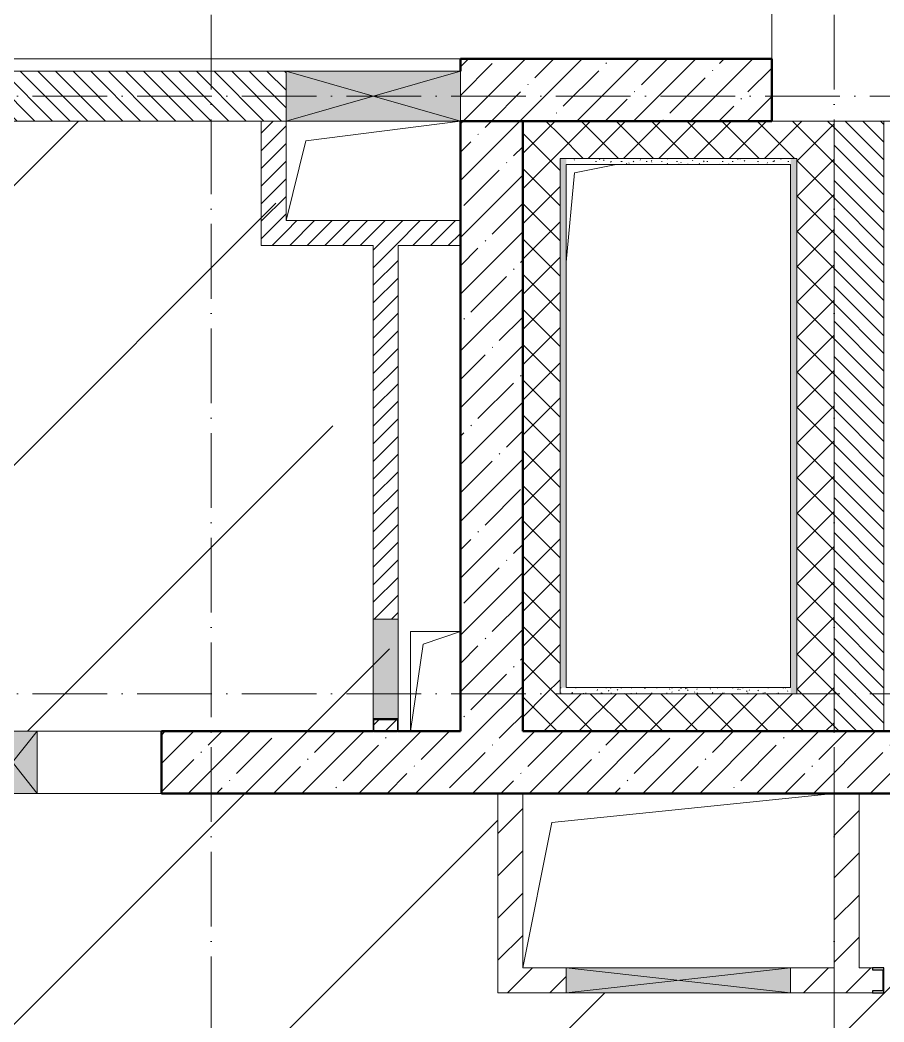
# Model space of a CAD drawing. Header units: millimetres. Extents: x -17017 to 628417, y -109036 to 199237.
# Drawn here: x 337503 to 340971, y -20600 to -16577 of the extents above; entities that cross this region are included whole.
import ezdxf

# ---------------------------------------------------------------- set-up
doc = ezdxf.new("R2010")
doc.units = ezdxf.units.MM
doc.linetypes.add('50_200_ШТРИХ_1Т_ш5_п1_п1_', pattern=[700, 500, -100, 0, -100])
for name, color, linetype, lineweight in [('A-DETL-GENF-OTLN', 7, 'Continuous', 9), ('A-FLOR-____-OTLN', 7, 'Continuous', 9), ('A-GENM-____-MCUT', 7, 'Continuous', 25), ('A-GENM-____-OTLN', 7, 'Continuous', 9), ('A-GENM-____-OTLN-1', 7, 'Continuous', 25), ('A-GLAZ-____-OTLN', 7, 'Continuous', 9), ('A-WALL-____-MCUT', 7, 'Continuous', 13), ('A-WALL-____-MCUT-1', 7, 'Continuous', 9), ('A-WALL-____-MCUT-2', 7, 'Continuous', 50), ('A-WALL-____-OTLN', 7, 'Continuous', 9), ('A-WALL-____-PATT-1', 7, 'Continuous', 9), ('A-WALL-FNSH-MCUT-1', 7, 'Continuous', 9), ('S-COLS-____-OTLN', 7, 'Continuous', 9), ('S-GRID-____-OTLN-1', 7, '50_200_ШТРИХ_1Т_ш5_п1_п1_', 9), ('стяжа', 7, 'Continuous', 30)]:
    doc.layers.add(name, color=color, linetype=linetype, lineweight=lineweight)
doc.layers.add('A-GLAZ-____-OTLN-1', color=7, linetype='Continuous', lineweight=9, true_color=0xc0c0c0)
doc.layers.add('A-WALL-____-PATT-2', color=7, linetype='Continuous', lineweight=9, true_color=0x787878)
pattern_1 = [(135, (283770.707, -86863.456), (-35.35534, -35.35534), [])]
pattern_2 = [(45, (283770.7, -86863.46), (-114.04925, 114.04925), []), (45, (283884.76, -86863.46), (-114.04925, 114.04925), [201.612, -40.322, 3.353, -36.97])]
pattern_3 = [(45, (283770.707, -86863.456), (-35.35534, 35.35534), [])]
pattern_4 = [(0, (283770.707, -86863.456), (81.28, 20.32), [3.353, -57.607, 3.353, -57.607, -325.12]), (0, (283770.707, -86863.456), (81.28, 20.32), [-121.92, 3.353, -118.567, 3.353, -57.607, -142.24]), (0, (283770.707, -86863.456), (81.28, 20.32), [-304.8, 3.353, -37.287, 3.353, -98.247]), (120, (283801.187, -86853.296), (-58.237636, 60.230545), [3.353, -57.607, 3.353, -57.607, -325.12]), (120, (283801.187, -86853.296), (-58.237636, 60.230545), [-121.92, 3.353, -118.567, 3.353, -57.607, -142.24]), (120, (283801.187, -86853.296), (-58.237636, 60.230545), [-304.8, 3.353, -37.287, 3.353, -98.247]), (240, (283811.347, -86812.656), (-23.042364, -80.550545), [3.353, -57.607, 3.353, -57.607, -325.12]), (240, (283811.347, -86812.656), (-23.042364, -80.550545), [-121.92, 3.353, -118.567, 3.353, -57.607, -142.24]), (240, (283811.347, -86812.656), (-23.042364, -80.550545), [-304.8, 3.353, -37.287, 3.353, -98.247])]
pattern_5 = [(45, (283770.71, -86863.46), (-70.71068, 70.71068), []), (135, (283770.71, -86863.46), (-70.71068, -70.71068), [])]
pattern_6 = [(45, (283770.71, -86863.46), (-84.85281, 84.85281), [])]

# ---------------------------------------------------------------- blocks, each defined once
blk = doc.blocks.new('BSC_Колонна _Прямоугольная - 500х800-V86-АР1_План отверстий 3 этажа в осях 1-64_Ю-ЯЯ')
at = {"layer": 'S-COLS-____-OTLN'}
for p, q in [((-250, 400), (-200, 400)), ((-250, -400), (-250, 200)), ((250, 150), (250, -400)), ((250, -400), (-250, -400))]:
    blk.add_line(p, q, dxfattribs=at)
blk = doc.blocks.new('AR_Отверстие Ниша - Лючок-32404922-АР1_План отверстий 3 этажа в осях 1-64_Ю-ЯЯ')
at = {"layer": 'A-GLAZ-____-OTLN'}
blk.add_hatch(color=256, dxfattribs=at).paths.add_polyline_path([(200, -50), (200, 50), (-200, 50), (-200, -50)], flags=0)
for p, q in [((200, 50), (-200, 50)), ((-200, 50), (-200, -50)), ((-200, -50), (200, -50))]:
    blk.add_line(p, q, dxfattribs=at)
blk = doc.blocks.new('154_Фахверк_СКБ_Швеллер - Тип_100_3960_зеркало-29769493-АР1_План отверстий 3 этажа в осях 1-64_Ю-ЯЯ')
at = {"layer": 'A-GENM-____-MCUT'}
for p, q in [((175, 50), (125, 50)), ((125, 50), (125, -50)), ((128, 47), (175, 47)), ((128, -47), (128, 47)), ((175, 47), (175, 50)), ((125, -50), (175, -50)), ((175, -47), (128, -47)), ((175, -50), (175, -47))]:
    blk.add_line(p, q, dxfattribs=at)
blk = doc.blocks.new('AR_Отверстие прямоугольное _в плите_ - AR_Отверстие прямоугольное _в плите_-V173-АР1_План отверстий 3 этажа в осях 1-64_Ю-ЯЯ')
at = {"layer": 'A-GENM-____-OTLN'}
for p, q in [((100, 200), (-100, 200)), ((-100, 200), (-100, -200)), ((-50, 150), (100, 200)), ((-100, -200), (-50, 150))]:
    blk.add_line(p, q, dxfattribs=at)
blk = doc.blocks.new('AR_Отверстие прямоугольное _в плите_ - AR_Отверстие прямоугольное _в плите_-30552516-АР1_План отверстий 3 этажа в осях 1-64_Ю-ЯЯ')
at = {"layer": 'A-GENM-____-OTLN'}
for p, q in [((-416.7, 1016.7), (-250, 1050)), ((-450, 658), (-416.7, 1016.7))]:
    blk.add_line(p, q, dxfattribs=at)
blk = doc.blocks.new('AR_Отверстие прямоугольное _в плите_ - AR_Отверстие прямоугольное _в плите_-30552779-АР1_План отверстий 3 этажа в осях 1-64_Ю-ЯЯ')
at = {"layer": 'A-GENM-____-OTLN'}
for p, q in [((-508.3, 233.3), (625, 350)), ((-625, -350), (-508.3, 233.3))]:
    blk.add_line(p, q, dxfattribs=at)
blk = doc.blocks.new('AR_Отверстие прямоугольное _в плите_ - AR_Отверстие прямоугольное _в плите_-30552525-АР1_План отверстий 3 этажа в осях 1-64_Ю-ЯЯ')
at = {"layer": 'A-GENM-____-OTLN'}
for p, q in [((-270, 120), (350, 200)), ((-350, -200), (-270, 120))]:
    blk.add_line(p, q, dxfattribs=at)
blk = doc.blocks.new('AR_Отверстие прямоугольное _в стене__БезПР - AR_Отверстие прямоугольное _в стене__БезПР-30578456-АР1_План отверстий 3 этажа в осях 1-64_Ю-ЯЯ')
at = {"layer": 'A-GLAZ-____-OTLN-1'}
blk.add_hatch(color=256, dxfattribs=at).paths.add_polyline_path([(100, -125), (100, 125), (-100, 125), (-100, -125)], flags=0)
at = {"layer": 'A-DETL-GENF-OTLN'}
for p, q in [((-100, -125), (-100, 125)), ((-100, 125), (100, 125)), ((100, 125), (-100, -125)), ((-100, 125), (100, -125)), ((100, 125), (-100, 125)), ((-100, 125), (-100, -125)), ((100, 125), (100, -125)), ((100, -125), (100, 125)), ((100, -125), (-100, -125)), ((-100, -125), (100, -125))]:
    blk.add_line(p, q, dxfattribs=at)
at = {"layer": 'A-GLAZ-____-OTLN'}
blk.add_line((100, 125), (-100, 125), dxfattribs=at)
blk = doc.blocks.new('154_Стойка_СКБ_Швеллер - СМ-2180_100-28318692-АР1_План отверстий 3 этажа в осях 1-64_Ю-ЯЯ')
at = {"layer": 'A-GENM-____-MCUT'}
for p, q in [((171, 50), (125, 50)), ((125, 50), (125, -50)), ((129.5, 42.4), (171, 42.4)), ((129.5, -42.4), (129.5, 42.4)), ((171, 42.4), (171, 50)), ((125, -50), (171, -50)), ((171, -42.4), (129.5, -42.4)), ((171, -50), (171, -42.4))]:
    blk.add_line(p, q, dxfattribs=at)
blk = doc.blocks.new('AR_Отверстие прямоугольное _в стене__БезПР - AR_Отверстие прямоугольное _в стене__БезПР-36428360-АР1_План отверстий 3 этажа в осях 1-64_Ю-ЯЯ')
at = {"layer": 'A-GLAZ-____-OTLN'}
blk.add_hatch(color=256, dxfattribs=at).paths.add_polyline_path([(450, -50), (450, 50), (-450, 50), (-450, -50), (169.8, -50)], flags=0)
at = {"layer": 'A-DETL-GENF-OTLN'}
for p, q in [((-450, -50), (-450, 50)), ((-450, 50), (450, 50)), ((450, 50), (-450, -50)), ((-450, 50), (450, -50)), ((450, 50), (-450, 50)), ((-450, 50), (-450, -50)), ((450, 50), (450, -50)), ((450, -50), (450, 50)), ((450, -50), (-450, -50)), ((-450, -50), (450, -50))]:
    blk.add_line(p, q, dxfattribs=at)
at = {"layer": 'A-GLAZ-____-OTLN'}
blk.add_line((450, 50), (-450, 50), dxfattribs=at)
blk = doc.blocks.new('AR_Отверстие прямоугольное _в стене__БезПР - AR_Отверстие прямоугольное _в стене__БезПР-36428394-АР1_План отверстий 3 этажа в осях 1-64_Ю-ЯЯ')
at = {"layer": 'A-GLAZ-____-OTLN'}
blk.add_hatch(color=256, dxfattribs=at).paths.add_polyline_path([(350, -100), (350, 100), (-350, 100), (-350, -100)], flags=0)
at = {"layer": 'A-DETL-GENF-OTLN'}
for p, q in [((-350, -100), (-350, 100)), ((-350, 100), (350, 100)), ((350, 100), (-350, -100)), ((-350, 100), (350, -100)), ((350, 100), (-350, 100)), ((-350, 100), (-350, -100)), ((350, 100), (350, -100)), ((350, -100), (350, 100)), ((350, -100), (-350, -100)), ((-350, -100), (350, -100))]:
    blk.add_line(p, q, dxfattribs=at)
at = {"layer": 'A-GLAZ-____-OTLN'}
blk.add_line((350, 100), (-350, 100), dxfattribs=at)
blk = doc.blocks.new('3эт')
at = {"layer": 'S-GRID-____-OTLN-1', "color": 251, "ltscale": 0.6, "true_color": 0x636466}
for p, q in [((338270.7, 4029.4), (338270.7, -33971.9)), ((340770.7, 4029.4), (340770.7, -33971.9)), ((387845.1, -16882.4), (333012.7, -16882.4)), ((387845.1, -19282.4), (279101.9, -19282.4))]:
    blk.add_line(p, q, dxfattribs=at)

msp = doc.modelspace()

# ---------------------------------------------------------------- hatches: boundary and pattern name
at = {"layer": 'A-WALL-____-PATT-1'}
h = msp.add_hatch(dxfattribs=at)
h.set_pattern_fill('FP_12', color=256, style=0, pattern_type=2)
h.set_pattern_definition(pattern_2)
h.paths.add_polyline_path([(339270.7, -16982.4), (340520.7, -16982.4), (340520.7, -16732.4), (339270.7, -16732.4), (339270.7, -16782.4)], flags=0)
h = msp.add_hatch(dxfattribs=at)
h.set_pattern_fill('FP_9', color=256, style=0, pattern_type=2)
h.set_pattern_definition(pattern_1)
h.paths.add_polyline_path([(338570.7, -16982.4), (338570.7, -16782.4), (334770.7, -16782.4), (334770.7, -16982.4), (338548.1, -16982.4)], flags=0)
h = msp.add_hatch(dxfattribs=at)
h.set_pattern_fill('FP_8', color=256, style=0, pattern_type=2)
h.set_pattern_definition(pattern_3)
h.paths.add_polyline_path([(338470.7, -17482.4), (338570.7, -17482.4), (338570.7, -16982.4), (338470.7, -16982.4)], flags=0)
h = msp.add_hatch(dxfattribs=at)
h.set_pattern_fill('FP_12', color=256, style=0, pattern_type=2)
h.set_pattern_definition(pattern_2)
h.paths.add_polyline_path([(339270.7, -19432.4), (339520.7, -19432.4), (339520.7, -16982.4), (339270.7, -16982.4), (339270.7, -18338.6)], flags=0)
h = msp.add_hatch(dxfattribs=at)
h.set_pattern_fill('FP_4', color=256, style=0, pattern_type=2)
h.set_pattern_definition(pattern_5)
h.paths.add_polyline_path([(339670.7, -19282.4), (339670.7, -16982.4), (339520.7, -16982.4), (339520.7, -19282.4)], flags=0)
h = msp.add_hatch(dxfattribs=at)
h.set_pattern_fill('FP_4', color=256, style=0, pattern_type=2)
h.set_pattern_definition(pattern_5)
h.paths.add_polyline_path([(339695.7, -17132.4), (340620.7, -17132.4), (340620.7, -16982.4), (339670.7, -16982.4), (339670.7, -17132.4)], flags=0)
h = msp.add_hatch(dxfattribs=at)
h.set_pattern_fill('FP_4', color=256, style=0, pattern_type=2)
h.set_pattern_definition(pattern_5)
h.paths.add_polyline_path([(340620.7, -19432.4), (340770.7, -19432.4), (340770.7, -16982.4), (340620.7, -16982.4), (340620.7, -19282.4)], flags=0)
h = msp.add_hatch(dxfattribs=at)
h.set_pattern_fill('FP_9', color=256, style=0, pattern_type=2)
h.set_pattern_definition(pattern_1)
h.paths.add_polyline_path([(340970.7, -19432.4), (340970.7, -16982.4), (340770.7, -16982.4), (340770.7, -19432.4)], flags=0)
h = msp.add_hatch(dxfattribs=at)
h.set_pattern_fill('FP_8', color=256, style=0, pattern_type=2)
h.set_pattern_definition(pattern_3)
h.paths.add_polyline_path([(339020.7, -17482.4), (339270.7, -17482.4), (339270.7, -17382.4), (338570.7, -17382.4), (338570.7, -17482.4), (338920.7, -17482.4)], flags=0)
h = msp.add_hatch(dxfattribs=at)
h.set_pattern_fill('FP_8', color=256, style=0, pattern_type=2)
h.set_pattern_definition(pattern_3)
h.paths.add_polyline_path([(339017.7, -19432.4), (339017.7, -19385.4), (338923.7, -19385.4), (338923.7, -19432.4), (338970.7, -19432.4)], flags=0)
h.paths.add_polyline_path([(339020.7, -18982.4), (339020.7, -17482.4), (338920.7, -17482.4), (338920.7, -18982.4)], flags=0)
h = msp.add_hatch(dxfattribs=at)
h.set_pattern_fill('FP_4', color=256, style=0, pattern_type=2)
h.set_pattern_definition(pattern_5)
h.paths.add_polyline_path([(340595.7, -19432.4), (340620.7, -19432.4), (340620.7, -19282.4), (339520.7, -19282.4), (339520.7, -19432.4), (340315.5, -19432.4)], flags=0)
h = msp.add_hatch(dxfattribs=at)
h.set_pattern_fill('FP_12', color=256, style=0, pattern_type=2)
h.set_pattern_definition(pattern_2)
h.paths.add_polyline_path([(346767.7, -19682.4), (347020.7, -19682.4), (347020.7, -19432.4), (345720.7, -19432.4), (345720.7, -19682.4)], flags=0)
h.paths.add_polyline_path([(344720.7, -19682.4), (344720.7, -19432.4), (343720.7, -19432.4), (343720.7, -19682.4), (343850.5, -19682.4)], flags=0)
h.paths.add_polyline_path([(342083, -19682.4), (342570.7, -19682.4), (342570.7, -19432.4), (338070.7, -19432.4), (338070.7, -19682.4), (341199.3, -19682.4)], flags=0)
h.paths.add_polyline_path([(336470.7, -19682.4), (336920.7, -19682.4), (336920.7, -19432.4), (334220.7, -19432.4), (334220.7, -19682.4), (335220.7, -19682.4)], flags=0)
h = msp.add_hatch(dxfattribs=at)
h.set_pattern_fill('FP_7', color=256, style=0, pattern_type=2)
h.set_pattern_definition(pattern_6)
h.paths.add_polyline_path([(339520.7, -20482.4), (339520.7, -19682.4), (339420.7, -19682.4), (339420.7, -20482.4)], flags=0)
h = msp.add_hatch(dxfattribs=at)
h.set_pattern_fill('FP_7', color=256, style=0, pattern_type=2)
h.set_pattern_definition(pattern_6)
h.paths.add_polyline_path([(340870.7, -20382.4), (340870.7, -19682.4), (340770.7, -19682.4), (340770.7, -20382.4)], flags=0)
h = msp.add_hatch(dxfattribs=at)
h.set_pattern_fill('FP_7', color=256, style=0, pattern_type=2)
h.set_pattern_definition(pattern_6)
h.paths.add_polyline_path([(339695.7, -20482.4), (339695.7, -20382.4), (339520.7, -20382.4), (339520.7, -20482.4)], flags=0)
h.paths.add_polyline_path([(341716.7, -20482.4), (341870.7, -20482.4), (341870.7, -20382.4), (341716.7, -20382.4), (341716.7, -20390), (341675.2, -20390), (341675.2, -20474.8), (341716.7, -20474.8)], flags=0)
h.paths.add_polyline_path([(340595.7, -20482.4), (340924.7, -20482.4), (340924.7, -20474.8), (340966.2, -20474.8), (340966.2, -20390), (340924.7, -20390), (340924.7, -20382.4), (340595.7, -20382.4), (340595.7, -20474.8)], flags=0)
at = {"layer": 'A-WALL-____-PATT-2'}
h = msp.add_hatch(dxfattribs=at)
h.set_pattern_fill('FP_155', color=256, style=0, pattern_type=2)
h.set_pattern_definition(pattern_4)
h.paths.add_polyline_path([(339670.7, -19257.4), (339695.7, -19257.4), (339695.7, -17132.4), (339670.7, -17132.4), (339670.7, -18338.6)], flags=0)
h = msp.add_hatch(dxfattribs=at)
h.set_pattern_fill('FP_155', color=256, style=0, pattern_type=2)
h.set_pattern_definition(pattern_4)
h.paths.add_polyline_path([(339695.7, -17157.4), (340595.7, -17157.4), (340595.7, -17132.4), (339695.7, -17132.4)], flags=0)
h = msp.add_hatch(dxfattribs=at)
h.set_pattern_fill('FP_155', color=256, style=0, pattern_type=2)
h.set_pattern_definition(pattern_4)
h.paths.add_polyline_path([(340595.7, -19282.4), (340620.7, -19282.4), (340620.7, -17132.4), (340595.7, -17132.4), (340595.7, -19257.4)], flags=0)
h = msp.add_hatch(dxfattribs=at)
h.set_pattern_fill('FP_155', color=256, style=0, pattern_type=2)
h.set_pattern_definition(pattern_4)
h.paths.add_polyline_path([(340595.7, -19282.4), (340595.7, -19257.4), (339670.7, -19257.4), (339670.7, -19282.4), (340315.5, -19282.4)], flags=0)
at = {"layer": 'стяжа'}
h = msp.add_hatch(dxfattribs=at)
h.set_pattern_fill('ANSI31', color=5, scale=250)
h.paths.add_polyline_path([(358476.4, -20282.4), (358210.7, -20282.4), (358210.7, -19682.4), (357970.7, -19682.4), (357970.7, -19182.4), (358270.7, -19182.4), (358270.7, -16982.4), (357670.7, -16982.4), (357670.7, -16732.4), (352970.7, -16732.4), (352970.7, -16982.4), (352470.7, -16982.4), (352270.7, -16982.4), (352270.7, -17432.4), (352150.7, -17432.4), (352124.7, -17432.7), (352124.7, -17438.4), (351576.7, -17438.4), (350670.7, -17432.4), (350670.7, -16982.4), (348020.7, -16982.4), (348020.7, -17482.4), (347520.7, -17482.4), (347520.7, -19182.4), (348020.7, -19182.4), (348020.7, -19682.4), (347520.7, -19682.4), (347020.7, -19682.4), (345720.7, -19682.4), (344720.7, -19682.4), (343720.7, -19682.4), (343222.1, -19682.4), (343022.1, -19682.4), (342570.7, -19682.4), (340870.7, -19682.4), (340870.7, -20382.4), (340924.7, -20382.4), (340970.7, -20382.4), (340970.7, -20482.4), (341670.7, -20482.4), (341670.7, -20474.8), (341716.7, -20474.8), (341716.7, -20482.4), (341670.7, -20482.4), (340970.7, -20482.4), (340924.7, -20482.4), (340595.7, -20482.4), (339695.7, -20482.4), (339420.7, -20482.4), (339420.7, -19682.4), (338070.7, -19682.4), (337572.1, -19682.4), (337372.1, -19682.4), (336920.7, -19682.4), (336570.7, -19682.4), (336570.7, -20282.4), (336470.7, -20282.4), (336420.7, -20282.4), (335320.7, -20282.4), (335020.7, -20282.4), (334070.7, -20282.4), (333970.7, -20282.4), (333970.7, -19682.4), (333970.7, -19432.4), (333770.7, -19432.4), (333770.7, -19332.4), (331320.7, -19332.4), (329520.7, -19332.4), (329520.7, -19082.4), (329020.7, -19082.4), (328970.7, -19082.4), (328120.7, -19082.4), (328120.7, -19332.4), (328670.7, -19332.4), (328670.7, -19432.4), (328470.7, -19432.4), (328470.7, -19332.4), (328120.7, -19332.4), (326320.7, -19332.4), (326320.7, -19682.4), (325720.7, -19682.4), (325720.7, -19432.4), (325520.7, -19432.4), (325520.7, -19332.4), (324995.7, -19332.4), (324995.7, -19338.4), (324920.7, -19338.4), (324920.7, -19332.4), (323120.7, -19332.4), (323120.7, -19338.4), (323020.7, -19338.4), (323020.7, -19682.4), (322420.7, -19682.4), (322420.7, -19432.4), (322220.7, -19432.4), (322220.7, -19332.4), (321795.7, -19332.4), (321795.7, -19338.4), (321720.7, -19338.4), (319920.7, -19332.4), (319920.7, -19338.4), (319770.7, -19338.4), (319770.7, -19682.4), (319170.7, -19682.4), (319170.7, -19432.4), (318970.7, -19432.4), (318970.7, -19332.4), (318595.7, -19332.4), (318595.7, -19338.4), (318520.7, -19338.4), (316720.7, -19332.4), (316720.7, -19338.4), (316645.7, -19338.4), (316170.7, -19332.4), (316170.7, -19682.4), (315570.7, -19682.4), (315570.7, -19332.4), (315395.7, -19332.4), (315395.7, -19338.4), (315320.7, -19338.4), (313520.7, -19332.4), (313520.7, -19338.4), (313445.7, -19338.4), (313220.7, -19335.2), (313220.7, -19432.4), (313020.7, -19432.4), (313020.7, -19682.4), (312420.7, -19682.4), (312420.7, -19432.4), (312218.2, -19432.4), (312218.2, -19338.4), (312120.7, -19338.4), (310320.7, -19332.4), (310320.7, -19338.4), (310245.7, -19338.4), (307470.7, -19332.4), (307470.7, -19682.4), (306870.7, -19682.4), (306870.7, -19382.4), (306770.7, -19382.4), (306770.7, -19182.4), (302070.7, -19182.4), (302070.7, -19382.4), (301970.7, -19382.4), (301970.7, -19682.4), (301470.7, -19682.4), (301470.7, -19382.4), (301370.7, -19382.4), (301370.7, -19182.4), (297370.7, -19182.4), (297370.7, -19382.4), (297270.7, -19382.4), (297270.7, -19682.4), (296770.7, -19682.4), (296770.7, -19382.4), (296670.7, -19382.4), (296670.7, -19182.4), (293770.7, -19182.4), (293770.7, -19382.4), (293670.7, -19382.4), (293670.7, -19682.4), (293170.7, -19682.4), (293170.7, -19382.4), (293070.7, -19382.4), (293070.7, -19182.4), (291970.7, -19182.4), (291970.7, -19382.4), (291170.7, -19382.4), (291170.7, -18582.4), (291370.7, -18582.4), (291370.7, -12832.4), (291170.7, -12832.4), (291170.7, -12232.4), (291170.7, -12032.4), (291370.7, -12032.4), (291370.7, -10232.4), (291301.7, -10232.4), (291301.7, -10226.4), (291370.7, -10226.4), (291370.7, -10157.4), (291370.7, -9932.4), (291170.7, -9932.4), (291170.7, -9732.4), (291170.7, -4282.4), (291170.7, -4082.4), (291170.7, -3857.4), (291164.7, -3857.4), (291164.7, -3782.4), (291170.7, -1982.4), (290870.7, -1982.4), (290870.7, -1432.4), (289320.7, -1432.4), (289320.7, -1682.4), (289320.7, -1782.4), (288544.7, -1782.4), (288544.7, -1788.4), (288096.7, -1788.4), (287920.7, -1782.4), (287920.7, -1432.4), (281820.7, -1432.4), (281820.7, -1682.4), (281670.7, -1682.4), (281670.7, -1882.4), (281570.7, -1882.4), (281570.7, -2007.4), (281576.7, -2007.4), (281576.7, -2082.4), (281570.7, -3882.4), (281576.7, -3882.4), (281576.7, -3957.4), (281572.6, -4382.4), (281670.7, -4382.4), (281670.7, -4582.4), (281820.7, -4582.4), (281820.7, -5082.4), (281570.7, -5082.4), (281570.7, -6882.4), (281576.7, -6882.4), (281576.7, -6957.4), (281570.7, -8007.4), (281576.7, -8007.4), (281576.7, -8082.4), (281570.7, -9882.4), (281576.7, -9882.4), (281576.7, -10032.4), (281820.7, -10032.4), (284020.7, -10032.4), (284020.7, -9632.4), (286470.7, -9632.4), (287020.7, -9632.4), (287070.7, -9632.4), (287170.7, -9632.4), (287170.7, -10032.4), (288820.7, -10032.4), (289320.7, -10032.4), (289770.7, -10032.4), (290670.7, -10032.4), (290670.7, -10232.4), (289770.7, -10232.4), (289320.7, -10232.4), (289320.7, -10532.4), (289320.7, -11582.4), (289320.7, -12082.4), (289320.7, -12332.4), (289320.7, -13832.4), (289320.7, -15457.4), (289326.7, -15457.4), (289326.7, -15532.4), (289320.7, -15562.4), (289320.7, -15537.4), (289120.7, -15537.4), (289120.7, -16427.4), (289326.7, -16427.4), (289326.7, -16507.4), (289320.7, -17082.4), (288820.7, -17082.4), (288820.7, -17207.4), (288826.7, -17207.4), (288826.7, -17282.4), (288820.7, -17682.4), (288820.7, -18532.4), (288820.7, -18982.4), (288826.7, -18982.4), (288826.7, -19057.4), (288820.7, -19182.4), (289320.7, -19182.4), (289320.7, -19682.4), (289320.7, -20007.4), (289326.7, -20007.4), (289326.7, -20153.9), (289320.7, -20182.4), (289320.7, -21132.4), (289320.7, -21782.4), (289326.7, -21782.4), (289326.7, -21857.4), (289320.7, -24832.4), (289570.7, -24832.4), (291170.7, -24832.4), (291370.7, -24832.4), (291370.7, -23682.4), (291620.7, -23682.4), (292720.7, -23682.4), (293120.7, -23682.4), (294220.7, -23682.4), (295020.7, -23682.4), (296620.7, -23682.4), (297070.7, -23682.4), (297675.7, -23682.4), (297675.7, -23676.4), (297750.7, -23676.4), (297756.7, -23676.4), (297825.7, -23676.4), (298675.7, -23681.9), (298675.7, -23676.4), (298744.7, -23676.4), (298750.7, -23676.4), (298825.7, -23676.4), (300045.7, -23682.4), (300045.7, -23676.4), (300120.7, -23676.4), (300126.7, -23676.4), (300195.7, -23676.4), (301270.7, -23682.4), (301270.7, -23676.4), (301345.7, -23676.4), (301470.7, -23682.4), (301970.7, -23682.4), (302370.7, -23682.4), (302695.7, -23682.4), (302695.7, -23676.4), (302770.7, -23676.4), (302776.7, -23676.4), (302845.7, -23676.4), (302970.7, -23682.4), (303670.7, -23682.4), (304470.7, -23682.4), (304970.7, -23682.4), (304970.7, -23232.4), (305224.7, -23232.4), (305270.7, -23232.4), (305970.7, -23232.4), (306016.7, -23232.4), (306195.7, -23232.4), (306645.7, -23232.4), (307270.7, -23232.4), (307470.7, -23232.4), (307470.7, -23432.4), (307470.7, -23432.4), (307470.7, -23682.4), (308645.7, -23682.4), (308645.7, -23676.4), (308720.7, -23676.4), (308726.7, -23676.4), (308795.7, -23676.4), (309420.7, -23682.4), (309420.7, -23676.4), (309495.7, -23676.4), (309595.7, -23682.4), (309595.7, -23676.4), (309670.7, -23676.4), (309670.7, -23682.4), (310370.7, -23682.4), (310370.7, -23676.4), (310470.7, -23676.4), (310470.7, -23682.4), (310970.7, -23682.4), (310995.7, -23680.9), (310995.7, -23676.4), (311070.7, -23676.4), (311070.7, -23682.4), (311300.7, -23682.4), (311770.7, -23682.4), (311770.7, -23676.4), (311845.7, -23676.4), (311945.7, -23682.4), (311945.7, -23676.4), (312020.7, -23676.4), (312020.7, -23682.4), (312220.7, -23682.4), (312645.7, -23682.4), (312645.7, -23676.4), (312714.7, -23676.4), (312720.7, -23676.4), (312795.7, -23676.4), (313470.7, -23682.4), (313970.7, -23682.4), (314295.7, -23682.4), (314295.7, -23676.4), (314370.7, -23676.4), (315175.7, -23682.4), (315875.7, -23682.4), (315995.7, -23682.4), (315995.7, -23676.4), (316064.7, -23676.4), (316070.7, -23676.4), (316145.7, -23676.4), (316520.7, -23682.4), (316620.7, -23682.4), (316820.7, -23682.4), (317220.7, -23682.4), (319470.7, -23682.4), (319970.7, -23682.4), (320295.7, -23682.4), (320295.7, -23676.4), (320370.7, -23676.4), (321170.7, -23682.4), (321670.7, -23682.4), (321995.7, -23682.4), (321995.7, -23676.4), (322064.7, -23676.4), (322070.7, -23676.4), (322145.7, -23676.4), (322470.7, -23682.4), (322970.7, -23682.4), (326370.7, -23682.4), (327373.2, -23682.4), (327873.2, -23682.4), (328070.7, -23682.4), (328470.7, -23682.4), (328470.7, -24182.4), (328970.7, -24182.4), (328970.7, -27607.4), (328976.7, -27607.4), (329020.7, -27607.4), (329020.7, -27676.4), (328970.7, -27726.4), (328970.7, -31182.4), (329020.7, -31182.4), (329520.7, -31182.4), (329520.7, -31332.4), (329720.7, -31332.4), (329545.7, -31357.4), (329520.7, -31432.4), (329520.7, -31682.4), (329864.7, -31682.4), (329864.7, -31613.4), (329870.7, -31501.4), (329870.7, -31682.4), (331670.7, -31682.4), (331670.7, -31613.4), (331670.7, -31501.4), (331670.7, -31426.4), (331745.7, -31426.4), (332020.7, -31432.4), (332020.7, -31182.4), (332520.7, -31182.4), (332520.7, -31332.4), (332720.7, -31332.4), (332545.7, -31357.4), (332520.7, -31432.4), (332520.7, -31682.4), (332864.7, -31682.4), (332864.7, -31613.4), (332870.7, -31501.4), (332870.7, -31682.4), (334670.7, -31682.4), (334670.7, -31613.4), (334670.7, -31501.4), (334670.7, -31426.4), (334745.7, -31426.4), (335795.7, -31432.4), (335795.7, -31426.4), (335870.7, -31426.4), (337670.7, -31432.4), (337670.7, -31426.4), (337820.7, -31426.4), (337820.7, -31332.4), (338020.7, -31332.4), (338020.7, -31182.4), (338170.7, -31182.4), (338170.7, -27757.4), (338164.7, -27757.4), (338164.7, -27682.4), (338166.9, -26432.4), (337620.7, -26432.4), (337620.7, -26332.4), (337620.7, -26282.4), (337620.7, -25832.4), (337620.7, -24532.4), (334020.7, -24532.4), (333620.7, -24532.4), (333570.7, -24532.4), (333420.7, -24532.4), (333420.7, -23882.4), (332520.7, -23882.4), (332520.7, -24182.4), (332020.7, -24182.4), (332020.7, -23882.4), (331695.7, -23882.4), (331695.7, -23888.4), (331620.7, -23888.4), (331614.7, -23888.4), (331545.7, -23888.4), (331205.7, -23882.4), (330355.7, -23882.4), (329920.7, -23882.4), (329920.7, -23888.4), (329845.7, -23888.4), (329520.7, -23882.4), (329914.7, -23882.4), (329914.7, -23751.4), (329920.7, -23751.4), (329920.7, -23882.4), (330355.7, -23882.4), (330355.7, -23682.4), (329845.7, -23682.4), (329845.7, -23676.4), (329920.7, -23676.4), (330355.7, -23682.4), (331205.7, -23682.4), (331545.7, -23682.4), (331545.7, -23676.4), (331614.7, -23676.4), (331620.7, -23676.4), (331695.7, -23676.4), (332020.7, -23682.4), (332520.7, -23682.4), (334145.7, -23682.4), (334145.7, -23676.4), (334220.7, -23676.4), (334226.7, -23676.4), (334380.7, -23676.4), (334380.7, -23682.4), (334780.7, -23682.4), (334920.7, -23682.4), (334920.7, -23676.4), (334995.7, -23676.4), (335145.7, -23682.4), (335145.7, -23676.4), (335220.7, -23676.4), (335350.7, -23682.4), (335750.7, -23682.4), (335920.7, -23682.4), (335920.7, -23676.4), (335995.7, -23676.4), (336145.7, -23682.4), (336145.7, -23676.4), (336220.7, -23676.4), (336220.7, -23682.4), (336920.7, -23682.4), (336920.7, -23676.4), (336995.7, -23676.4), (337145.7, -23682.4), (337145.7, -23676.4), (337220.7, -23676.4), (337920.7, -23682.4), (337920.7, -23676.4), (338020.7, -23676.4), (338020.7, -23682.4), (338520.7, -23682.4), (338845.7, -23682.4), (338845.7, -23676.4), (338920.7, -23676.4), (339270.7, -23682.4), (340120.7, -23682.4), (340545.7, -23682.4), (340545.7, -23676.4), (340614.7, -23676.4), (340620.7, -23676.4), (340695.7, -23676.4), (341020.7, -23682.4), (341520.7, -23682.4), (342020.7, -23682.4), (342520.7, -23682.4), (344245.7, -23682.4), (344245.7, -23676.4), (344320.7, -23676.4), (344326.7, -23676.4), (344350.7, -23682.4), (344325.7, -23682.4), (344325.7, -23842.4), (344326.6, -23882.4), (346115.7, -23882.4), (346115.7, -23722.4), (346114.8, -23682.4), (346045.7, -23682.4), (346045.7, -23676.4), (346114.7, -23676.4), (346120.7, -23676.4), (346195.7, -23676.4), (347020.7, -23682.4), (347520.7, -23682.4), (348045.7, -23682.4), (348045.7, -23676.4), (348120.7, -23676.4), (348126.7, -23676.4), (348195.7, -23676.4), (348845.7, -23682.4), (349095.7, -23682.4), (349195.7, -23682.4), (349195.7, -23676.4), (349264.7, -23676.4), (349270.7, -23676.4), (349345.7, -23676.4), (350470.7, -23682.4), (350920.7, -23682.4), (352520.7, -23682.4), (353020.7, -23682.4), (355345.7, -23682.4), (355345.7, -23676.4), (355420.7, -23676.4), (355426.7, -23676.4), (355495.7, -23676.4), (357020.7, -23682.4), (357020.7, -23676.4), (357095.7, -23676.4), (358210.7, -23682.4), (358210.7, -22382.4), (358471, -22382.4)])
h = msp.add_hatch(dxfattribs=at)
h.set_pattern_fill('ANSI31', color=5, scale=250)
h.paths.add_polyline_path([(334770.7, -16982.4), (334620.7, -17488.7), (334620.7, -19432.4), (339070.7, -19432.4), (338446.2, -16982.4)])
h.paths.add_polyline_path([(335020.7, -18982.4), (335020.7, -19182.4), (334820.7, -19182.4), (334820.7, -18982.4)], flags=16)

# ---------------------------------------------------------------- linework, layer by layer
at = {"layer": 'A-FLOR-____-OTLN'}
for p, q in [((339270.7, -16732.4), (334770.7, -16732.4)), ((339070.7, -19032.4), (339270.7, -19032.4)), ((339070.7, -19432.4), (339070.7, -19032.4))]:
    msp.add_line(p, q, dxfattribs=at)
at = {"layer": 'A-WALL-____-MCUT'}
for p, q in [((338570.7, -16782.4), (334770.7, -16782.4)), ((334770.7, -16982.4), (338570.7, -16982.4)), ((340970.7, -16982.4), (340770.7, -16982.4)), ((340770.7, -16982.4), (340770.7, -19432.4)), ((340970.7, -19432.4), (340970.7, -16982.4))]:
    msp.add_line(p, q, dxfattribs=at)
at = {"layer": 'A-WALL-____-MCUT-1'}
for p, q in [((340770.7, -16982.4), (340520.7, -16982.4)), ((339670.7, -17132.4), (339670.7, -19282.4)), ((340620.7, -17132.4), (339670.7, -17132.4)), ((340620.7, -19282.4), (340620.7, -17132.4)), ((339670.7, -19282.4), (340620.7, -19282.4))]:
    msp.add_line(p, q, dxfattribs=at)
at = {"layer": 'A-WALL-____-MCUT-2'}
for p, q in [((340520.7, -16732.4), (339270.7, -16732.4)), ((339270.7, -16732.4), (339270.7, -16782.4)), ((340520.7, -16982.4), (340520.7, -16732.4)), ((339270.7, -16982.4), (339270.7, -19432.4)), ((339270.7, -16982.4), (340520.7, -16982.4)), ((339520.7, -19432.4), (339520.7, -16982.4)), ((338920.7, -19432.4), (338070.7, -19432.4)), ((338070.7, -19432.4), (338070.7, -19682.4)), ((339017.7, -19432.4), (338923.7, -19432.4)), ((339270.7, -19432.4), (339020.7, -19432.4)), ((341320.7, -19432.4), (339520.7, -19432.4)), ((338070.7, -19682.4), (342570.7, -19682.4))]:
    msp.add_line(p, q, dxfattribs=at)
at = {"layer": 'A-WALL-____-OTLN'}
for p, q in [((337572.1, -19432.4), (338070.7, -19432.4)), ((338070.7, -19682.4), (337572.1, -19682.4))]:
    msp.add_line(p, q, dxfattribs=at)
at = {"layer": 'A-WALL-FNSH-MCUT-1'}
for p, q in [((338470.7, -16982.4), (338470.7, -17482.4)), ((338570.7, -17382.4), (338570.7, -16982.4)), ((339695.7, -19257.4), (339695.7, -17157.4)), ((339695.7, -17157.4), (340595.7, -17157.4)), ((340595.7, -17157.4), (340595.7, -19257.4)), ((339270.7, -17382.4), (338570.7, -17382.4)), ((338470.7, -17482.4), (338920.7, -17482.4)), ((338920.7, -17482.4), (338920.7, -18982.4)), ((339020.7, -18982.4), (339020.7, -17482.4)), ((339020.7, -17482.4), (339270.7, -17482.4)), ((340595.7, -19257.4), (339695.7, -19257.4)), ((339420.7, -19682.4), (339420.7, -20482.4)), ((339520.7, -20382.4), (339520.7, -19682.4)), ((340770.7, -19682.4), (340770.7, -20382.4)), ((340870.7, -20382.4), (340870.7, -19682.4)), ((339695.7, -20382.4), (339520.7, -20382.4)), ((340770.7, -20382.4), (340595.7, -20382.4)), ((340924.7, -20382.4), (340870.7, -20382.4)), ((339420.7, -20482.4), (339695.7, -20482.4)), ((340595.7, -20482.4), (340924.7, -20482.4))]:
    msp.add_line(p, q, dxfattribs=at)

# ---------------------------------------------------------------- block references
at = {"layer": 'A-GENM-____-OTLN'}
for name, p in [('AR_Отверстие прямоугольное _в плите_ - AR_Отверстие прямоугольное _в плите_-30552525-АР1_План отверстий 3 этажа в осях 1-64_Ю-ЯЯ', (338920.7, -17182.4)), ('AR_Отверстие прямоугольное _в плите_ - AR_Отверстие прямоугольное _в плите_-30552516-АР1_План отверстий 3 этажа в осях 1-64_Ю-ЯЯ', (340145.7, -18207.4)), ('AR_Отверстие прямоугольное _в плите_ - AR_Отверстие прямоугольное _в плите_-V173-АР1_План отверстий 3 этажа в осях 1-64_Ю-ЯЯ', (339170.7, -19232.4)), ('AR_Отверстие прямоугольное _в плите_ - AR_Отверстие прямоугольное _в плите_-30552779-АР1_План отверстий 3 этажа в осях 1-64_Ю-ЯЯ', (340145.7, -20032.4))]:
    msp.add_blockref(name, p, dxfattribs=at)
at = {"layer": 'A-GENM-____-OTLN-1'}
for name, p, rotation in [('154_Фахверк_СКБ_Швеллер - Тип_100_3960_зеркало-29769493-АР1_План отверстий 3 этажа в осях 1-64_Ю-ЯЯ', (338970.7, -19257.4), 270), ('154_Стойка_СКБ_Швеллер - СМ-2180_100-28318692-АР1_План отверстий 3 этажа в осях 1-64_Ю-ЯЯ', (341095.7, -20432.4), 180)]:
    msp.add_blockref(name, p, dxfattribs=dict(at, rotation=rotation))
at = {"layer": 'A-GLAZ-____-OTLN'}
for name, p in [('AR_Отверстие прямоугольное _в стене__БезПР - AR_Отверстие прямоугольное _в стене__БезПР-36428394-АР1_План отверстий 3 этажа в осях 1-64_Ю-ЯЯ', (338920.7, -16882.4)), ('AR_Отверстие прямоугольное _в стене__БезПР - AR_Отверстие прямоугольное _в стене__БезПР-30578456-АР1_План отверстий 3 этажа в осях 1-64_Ю-ЯЯ', (337472.1, -19557.4)), ('AR_Отверстие прямоугольное _в стене__БезПР - AR_Отверстие прямоугольное _в стене__БезПР-36428360-АР1_План отверстий 3 этажа в осях 1-64_Ю-ЯЯ', (340145.7, -20432.4))]:
    msp.add_blockref(name, p, dxfattribs=at)
at = {"layer": 'A-GLAZ-____-OTLN', "rotation": 270}
msp.add_blockref('AR_Отверстие Ниша - Лючок-32404922-АР1_План отверстий 3 этажа в осях 1-64_Ю-ЯЯ', (338970.7, -19182.4), dxfattribs=at)
at = {"layer": 'S-COLS-____-OTLN', "rotation": 180}
msp.add_blockref('BSC_Колонна _Прямоугольная - 500х800-V86-АР1_План отверстий 3 этажа в осях 1-64_Ю-ЯЯ', (340770.7, -16582.4), dxfattribs=at)
at = {"layer": 'стяжа'}
msp.add_blockref('3эт', (0, 0), dxfattribs=at)

doc.saveas('drawing.dxf')
